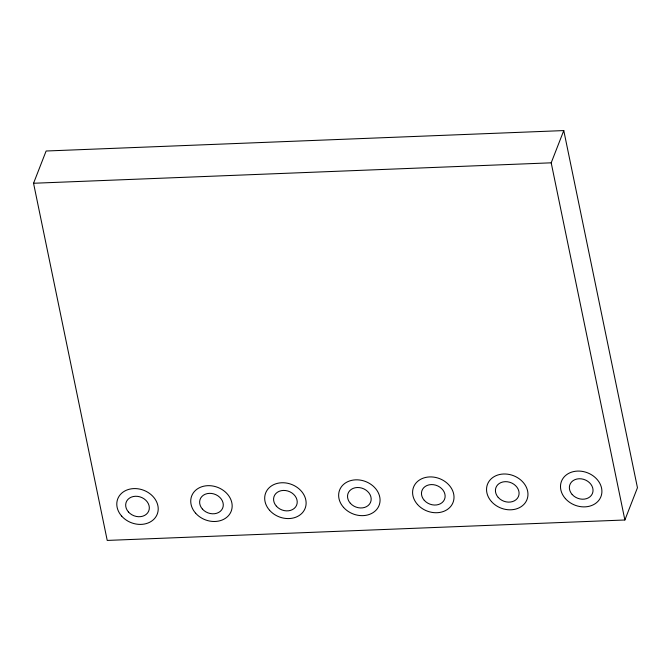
<?xml version="1.0" encoding="UTF-8"?>
<svg xmlns="http://www.w3.org/2000/svg" width="671" height="671" viewBox="0 0 671 671"><rect width="100%" height="100%" fill="white"/><g stroke="black" fill="none" stroke-linecap="round" stroke-linejoin="round"><path stroke-width="1.01" d="M33.55 183.258L46.123 151.009L563.774 130.577L637.45 487.742L624.877 519.991L107.226 540.423L33.55 183.258L551.201 162.818L563.774 130.577M551.201 162.818L624.877 519.991M121.703 516.142A21.17 17.362 21.3 0 0 156.997 514.749A21.17 17.362 21.3 0 0 133.814 488.597A21.17 17.362 21.3 0 0 121.703 516.142M195.647 513.223A21.17 17.362 21.3 0 0 230.95 511.83A21.17 17.362 21.3 0 0 207.758 485.678A21.17 17.362 21.3 0 0 195.647 513.223M269.599 510.304A21.17 17.362 21.3 0 0 304.902 508.912A21.17 17.362 21.3 0 0 281.711 482.759A21.17 17.362 21.3 0 0 269.599 510.304M343.552 507.385A21.17 17.362 21.3 0 0 378.847 505.993A21.17 17.362 21.3 0 0 355.664 479.84A21.17 17.362 21.3 0 0 343.552 507.385M417.496 504.466A21.17 17.362 21.3 0 0 452.799 503.065A21.17 17.362 21.3 0 0 429.616 476.922A21.17 17.362 21.3 0 0 417.496 504.466M491.449 501.547A21.17 17.362 21.3 0 0 526.752 500.147A21.17 17.362 21.3 0 0 503.56 474.003A21.17 17.362 21.3 0 0 491.449 501.547M565.401 498.62A21.17 17.362 21.3 0 0 600.696 497.228A21.17 17.362 21.3 0 0 577.513 471.084A21.17 17.362 21.3 0 0 565.401 498.62M128.471 512.007A12.103 9.922 21.3 0 0 148.643 511.21A12.103 9.922 21.3 0 0 135.391 496.272A12.103 9.922 21.3 0 0 128.471 512.007M202.424 509.088A12.103 9.922 21.3 0 0 222.596 508.291A12.103 9.922 21.3 0 0 209.344 493.353A12.103 9.922 21.3 0 0 202.424 509.088M276.377 506.169A12.103 9.922 21.3 0 0 296.54 505.372A12.103 9.922 21.3 0 0 283.296 490.434A12.103 9.922 21.3 0 0 276.377 506.169M350.321 503.25A12.103 9.922 21.3 0 0 370.493 502.453A12.103 9.922 21.3 0 0 357.24 487.515A12.103 9.922 21.3 0 0 350.321 503.25M424.273 500.331A12.103 9.922 21.3 0 0 444.445 499.534A12.103 9.922 21.3 0 0 431.193 484.588A12.103 9.922 21.3 0 0 424.273 500.331M498.226 497.412A12.103 9.922 21.3 0 0 518.398 496.615A12.103 9.922 21.3 0 0 505.146 481.669A12.103 9.922 21.3 0 0 498.226 497.412M572.17 494.493A12.103 9.922 21.3 0 0 592.342 493.697A12.103 9.922 21.3 0 0 579.098 478.75A12.103 9.922 21.3 0 0 572.17 494.493"/></g></svg>
